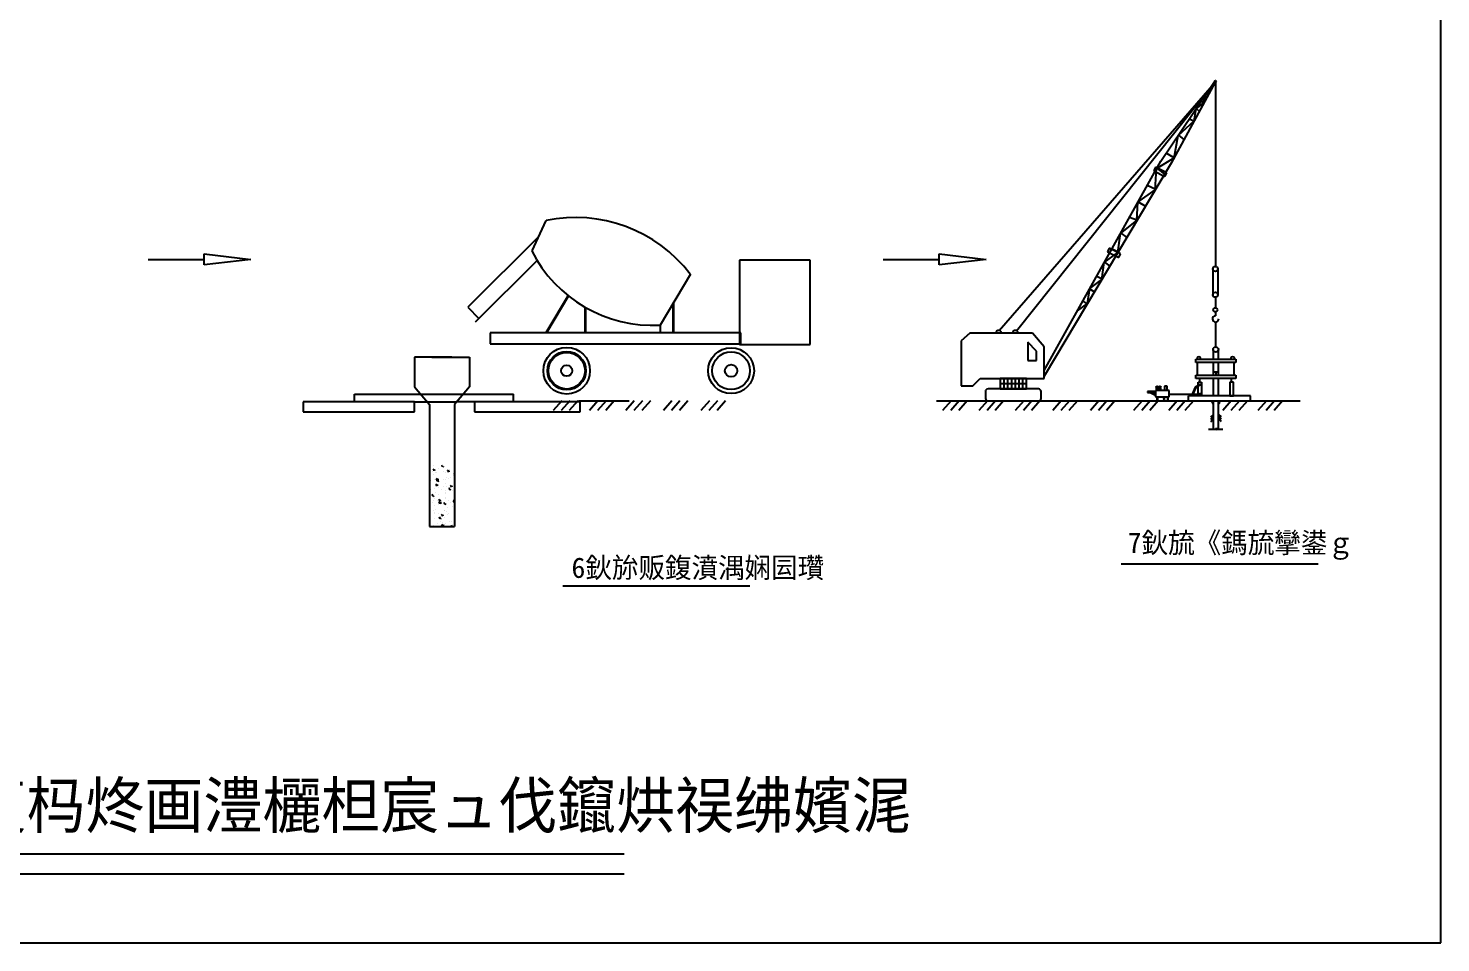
# Model space of a CAD drawing. Header units: metres. Extents: x 0 to 285, y 0 to 202.
# Drawn here: x 129.4 to 285.1, y 0 to 100.8 of the extents above; entities that cross this region are included whole.
import ezdxf

# ---------------------------------------------------------------- set-up
doc = ezdxf.new("R2010")
doc.units = ezdxf.units.M
doc.layers.add(' ', color=7, linetype='Continuous')

msp = doc.modelspace()

# ---------------------------------------------------------------- linework, layer by layer
at = {"layer": ' '}
for p, q in [((249.91, 41.76), (271.61, 41.76)), ((188.34, 39.34), (208.95, 39.34))]:
    msp.add_line(p, q, dxfattribs=at)
for p, q in [((285.12, 0), (285.12, 201.6)), ((236.44, 67.5), (259.71, 94.24)), ((238.37, 67.47), (259.71, 94.24)), ((254.26, 86.17), (260.2, 94.93)), ((260.26, 94.88), (255.39, 85.92)), ((259.17, 93.41), (259.66, 93.79)), ((259.64, 93.74), (259.46, 93.85)), ((259.66, 93.79), (259.82, 94.38)), ((259.82, 94.38), (259.93, 94.28)), ((260.28, 94.87), (260.28, 74.55)), ((257.94, 90.62), (258.15, 91.91)), ((258.15, 91.91), (259, 92.57)), ((258.18, 91.95), (258.51, 91.67)), ((259, 92.57), (258.71, 92.74)), ((259, 92.57), (259.17, 93.41)), ((259.17, 93.41), (259.35, 93.22)), ((256.18, 89), (257.94, 90.62)), ((257.9, 90.58), (257.39, 90.8)), ((255.72, 86.52), (256.18, 89)), ((256.2, 89.03), (256.81, 88.53)), ((241.42, 63.09), (254.26, 86.17)), ((255.39, 85.92), (241.42, 62.46)), ((253.8, 85.34), (255.72, 86.52)), ((255.72, 86.54), (254.85, 87.04)), ((253.68, 85.49), (253.48, 85.08)), ((253.48, 85.08), (254.72, 84.46)), ((253.65, 83), (253.8, 85.34)), ((254.93, 84.87), (253.68, 85.49)), ((253.83, 85.39), (254.69, 84.74)), ((254.72, 84.46), (254.93, 84.87)), ((251.73, 81.63), (253.65, 83)), ((253.66, 83.07), (252.76, 83.49)), ((251.63, 79.61), (251.73, 81.63)), ((251.76, 81.68), (252.57, 81.19)), ((186.5, 79.62), (184.93, 76.27)), ((249.82, 78.19), (251.63, 79.61)), ((251.63, 79.67), (250.8, 79.95)), ((249.54, 76.09), (249.82, 78.19)), ((249.84, 78.24), (250.52, 77.75)), ((185.66, 77.82), (177.87, 70.07)), ((248.59, 76.58), (248.39, 76.16)), ((249.84, 75.96), (248.59, 76.58)), ((249.58, 76.12), (248.89, 76.45)), ((142.65, 75.33), (148.81, 75.33)), ((148.81, 75.93), (153.98, 75.33)), ((148.81, 74.72), (148.81, 75.93)), ((153.98, 75.33), (148.81, 74.72)), ((185.52, 75.21), (178.7, 68.42)), ((215.6, 75.23), (207.82, 75.23)), ((207.82, 75.23), (207.82, 65.93)), ((215.6, 65.93), (215.6, 75.23)), ((223.67, 75.33), (229.83, 75.33)), ((229.83, 75.93), (235, 75.33)), ((229.83, 74.72), (229.83, 75.93)), ((235, 75.33), (229.83, 74.72)), ((247.75, 73.11), (248.04, 74.99)), ((248.04, 74.99), (249.53, 76.09)), ((248.06, 75.03), (248.64, 74.6)), ((248.39, 76.16), (249.63, 75.54)), ((249.63, 75.54), (249.84, 75.96)), ((202.41, 73.7), (199.09, 68.08)), ((247.76, 73.17), (247.17, 73.44)), ((260.01, 74.28), (260.01, 71.43)), ((260.54, 74.28), (260.54, 71.43)), ((246.18, 70.46), (246.44, 72.13)), ((246.42, 72.09), (246.95, 71.76)), ((246.44, 72.13), (247.75, 73.11)), ((177.87, 70.07), (179.11, 68.83)), ((188.93, 71.34), (186.5, 67.22)), ((188.97, 71.31), (186.56, 67.22)), ((190.79, 70.07), (190.79, 67.22)), ((190.85, 70.07), (190.85, 67.22)), ((200.48, 70.55), (200.48, 67.22)), ((200.54, 70.55), (200.54, 67.22)), ((245.07, 69.67), (246.18, 70.46)), ((246.15, 70.42), (245.68, 70.75)), ((260.28, 71.16), (260.28, 70)), ((260.28, 69.53), (260.28, 69.11)), ((207.98, 67.22), (180.35, 67.22)), ((180.35, 67.22), (180.35, 66.03)), ((199.09, 68.08), (199.09, 67.22)), ((207.98, 66.03), (207.98, 67.22)), ((233.2, 67.18), (232.27, 66.37)), ((240.14, 67.18), (233.2, 67.18)), ((241.42, 65.68), (240.14, 67.18)), ((260.32, 65.68), (260.32, 68.47)), ((180.35, 66.03), (207.98, 66.03)), ((207.82, 65.93), (215.6, 65.93)), ((232.27, 66.37), (232.27, 61.4)), ((240.58, 65.21), (239.62, 66.21)), ((239.62, 66.21), (239.62, 64.18)), ((241.42, 62.21), (241.42, 65.68)), ((260.03, 65.39), (260.03, 64.32)), ((260.61, 64.32), (260.61, 65.39)), ((176.13, 64.57), (172, 64.57)), ((172, 64.57), (172, 61.27)), ((173.93, 64.57), (178.06, 64.57)), ((178.06, 64.57), (178.06, 61.27)), ((239.62, 64.18), (240.58, 64.18)), ((240.58, 64.18), (240.58, 65.21)), ((258.12, 63.95), (258.12, 64.32)), ((258.12, 64.32), (262.52, 64.32)), ((262.52, 63.95), (258.12, 63.95)), ((258.3, 62.57), (258.3, 63.95)), ((260.03, 63.95), (260.03, 62.57)), ((260.61, 62.57), (260.61, 63.95)), ((262.34, 62.57), (262.34, 63.95)), ((262.52, 64.32), (262.52, 63.95)), ((258.12, 62.2), (258.12, 62.57)), ((258.12, 62.57), (262.52, 62.57)), ((260.03, 62.92), (260.61, 62.92)), ((260.32, 62.92), (260.32, 62.57)), ((262.52, 62.57), (262.52, 62.2)), ((172, 61.27), (173.66, 59.34)), ((178.06, 61.27), (176.41, 59.34)), ((232.27, 61.4), (233.55, 61.4)), ((233.55, 61.4), (234.36, 62.21)), ((234.36, 62.21), (241.42, 62.21)), ((234.93, 60.76), (234.93, 60.01)), ((240.78, 61.05), (235.22, 61.05)), ((236.56, 62.21), (236.56, 61.05)), ((239.45, 62.21), (236.56, 62.21)), ((239.45, 61.63), (236.56, 61.63)), ((236.56, 61.05), (239.45, 61.05)), ((236.99, 61.05), (236.99, 62.21)), ((237.41, 61.05), (237.41, 62.21)), ((237.83, 61.05), (237.83, 62.21)), ((238.24, 61.05), (238.24, 62.21)), ((238.67, 61.05), (238.67, 62.21)), ((239.06, 61.05), (239.06, 62.21)), ((239.45, 61.05), (239.45, 62.21)), ((241.07, 60.01), (241.07, 60.76)), ((252.79, 60.76), (252.79, 60.67)), ((253.67, 60.76), (252.79, 60.76)), ((253.67, 60.86), (253.67, 60.17)), ((255.17, 60.86), (253.67, 60.86)), ((253.96, 61.14), (253.77, 61.14)), ((253.77, 61.14), (253.77, 60.86)), ((253.96, 60.86), (253.96, 61.14)), ((254.07, 61.14), (254.07, 60.86)), ((254.26, 61.14), (254.07, 61.14)), ((254.26, 60.86), (254.26, 61.14)), ((254.67, 61.36), (254.67, 60.86)), ((254.98, 61.36), (254.67, 61.36)), ((254.98, 60.86), (254.98, 61.36)), ((255.17, 60.17), (255.17, 60.86)), ((258.05, 61.23), (257.72, 60.48)), ((258.13, 61.22), (257.8, 60.47)), ((258.57, 61.51), (258.05, 61.23)), ((262.52, 62.2), (258.12, 62.2)), ((258.61, 61.48), (258.13, 61.22)), ((258.38, 60.3), (258.38, 61.81)), ((258.38, 61.81), (258.76, 61.81)), ((258.57, 61.81), (258.57, 62.2)), ((258.76, 61.81), (258.76, 60.3)), ((260.03, 62.2), (260.03, 60.3)), ((260.61, 60.3), (260.61, 62.2)), ((262.26, 61.81), (261.89, 61.81)), ((261.89, 61.81), (261.89, 60.3)), ((262.07, 61.81), (262.07, 62.2)), ((262.26, 60.3), (262.26, 61.81)), ((172, 59.62), (159.73, 59.62)), ((159.73, 59.62), (159.73, 58.52)), ((165.4, 59.62), (165.4, 60.48)), ((165.4, 60.48), (182.92, 60.48)), ((172, 59.62), (176.64, 59.62)), ((172, 58.52), (172, 59.62)), ((173.66, 59.34), (173.66, 45.87)), ((176.41, 59.34), (176.41, 45.87)), ((178.61, 59.62), (176.64, 59.62)), ((190.25, 59.62), (178.61, 59.62)), ((178.61, 59.62), (178.61, 58.52)), ((182.92, 59.62), (182.92, 60.48)), ((188.23, 59.72), (187.29, 58.68)), ((189.12, 59.72), (188.18, 58.68)), ((190.01, 59.72), (189.07, 58.68)), ((190.09, 59.72), (195.65, 59.72)), ((190.25, 58.52), (190.25, 59.62)), ((192.23, 59.72), (191.3, 58.68)), ((193.12, 59.72), (192.19, 58.68)), ((194.01, 59.72), (193.08, 58.68)), ((196.23, 59.72), (195.3, 58.68)), ((197.12, 59.72), (196.19, 58.68)), ((198.01, 59.72), (197.08, 58.68)), ((200.37, 59.72), (199.44, 58.68)), ((201.26, 59.72), (200.33, 58.68)), ((202.15, 59.72), (201.22, 58.68)), ((204.51, 59.72), (203.57, 58.68)), ((205.4, 59.72), (204.46, 58.68)), ((206.29, 59.72), (205.35, 58.68)), ((229.53, 59.72), (269.62, 59.72)), ((231.15, 59.72), (230.22, 58.68)), ((232.04, 59.72), (231.11, 58.68)), ((232.93, 59.72), (232, 58.68)), ((233.01, 59.72), (238.57, 59.72)), ((235.16, 59.72), (234.22, 58.68)), ((236.05, 59.72), (235.11, 58.68)), ((236.94, 59.72), (236, 58.68)), ((239.16, 59.72), (238.23, 58.68)), ((240.05, 59.72), (239.12, 58.68)), ((240.94, 59.72), (240, 58.68)), ((243.3, 59.72), (242.36, 58.68)), ((244.19, 59.72), (243.25, 58.68)), ((245.08, 59.72), (244.14, 58.68)), ((247.43, 59.72), (246.5, 58.68)), ((248.32, 59.72), (247.39, 58.68)), ((249.21, 59.72), (248.28, 58.68)), ((252.2, 59.72), (251.27, 58.68)), ((253.09, 59.72), (252.16, 58.68)), ((252.79, 60.67), (253.67, 60.67)), ((253.67, 60.32), (253.01, 60.67)), ((253.98, 59.72), (253.05, 58.68)), ((253.67, 60.17), (255.17, 60.17)), ((253.83, 60.17), (253.83, 59.72)), ((253.83, 59.72), (253.92, 59.72)), ((253.92, 59.72), (253.92, 60.17)), ((256.07, 59.72), (255.14, 58.68)), ((255.17, 60.55), (255.21, 60.55)), ((255.21, 60.43), (255.17, 60.43)), ((255.21, 60.55), (255.21, 60.43)), ((255.21, 60.49), (258.39, 60.49)), ((256.96, 59.72), (256.03, 58.68)), ((257.85, 59.72), (256.92, 58.68)), ((264.15, 60.3), (257.32, 60.3)), ((257.32, 59.72), (257.32, 60.3)), ((258.37, 60.51), (258.57, 60.51)), ((258.76, 60.3), (258.38, 60.3)), ((259.89, 59.72), (259.89, 59.65)), ((259.89, 59.69), (259.92, 59.72)), ((259.89, 59.65), (259.99, 59.42)), ((259.9, 59.69), (259.9, 59.69)), ((259.9, 59.65), (259.91, 59.66)), ((259.9, 59.65), (259.91, 59.65)), ((259.91, 59.68), (259.91, 59.68)), ((259.91, 59.65), (259.91, 59.66)), ((259.91, 59.66), (259.91, 59.66)), ((259.92, 59.59), (260.03, 59.7)), ((259.93, 59.62), (259.94, 59.63)), ((259.93, 59.62), (259.94, 59.62)), ((259.94, 59.69), (259.94, 59.69)), ((259.94, 59.66), (259.94, 59.66)), ((259.94, 59.62), (259.94, 59.63)), ((259.94, 59.63), (259.94, 59.63)), ((259.95, 59.58), (259.95, 59.58)), ((259.96, 59.71), (259.96, 59.71)), ((259.96, 59.62), (259.97, 59.62)), ((259.96, 59.62), (259.97, 59.61)), ((259.96, 59.6), (259.96, 59.6)), ((259.96, 59.5), (260.03, 59.57)), ((259.96, 59.53), (259.96, 59.53)), ((259.96, 59.51), (259.96, 59.51)), ((259.96, 59.5), (259.96, 59.5)), ((259.96, 59.49), (259.96, 59.49)), ((259.96, 59.49), (259.96, 59.49)), ((259.97, 59.7), (259.97, 59.7)), ((259.97, 59.65), (259.97, 59.65)), ((259.97, 59.61), (259.97, 59.62)), ((259.97, 59.61), (259.97, 59.61)), ((259.97, 59.6), (259.97, 59.6)), ((259.97, 59.55), (259.97, 59.55)), ((259.97, 59.48), (259.97, 59.48)), ((259.98, 59.69), (259.98, 59.69)), ((259.98, 59.51), (259.99, 59.51)), ((259.98, 59.51), (259.99, 59.51)), ((259.98, 59.45), (259.98, 59.45)), ((259.99, 59.67), (259.99, 59.67)), ((259.99, 59.64), (259.99, 59.64)), ((259.99, 59.59), (260, 59.6)), ((259.99, 59.59), (260, 59.6)), ((259.99, 59.59), (259.99, 59.59)), ((259.99, 59.51), (259.99, 59.51)), ((259.99, 59.42), (260.03, 59.42)), ((260, 59.68), (260, 59.68)), ((260, 59.5), (260, 59.5)), ((260, 59.42), (260.03, 59.45)), ((260.01, 59.54), (260.01, 59.54)), ((260.01, 59.52), (260.01, 59.52)), ((260.01, 59.48), (260.01, 59.48)), ((260.02, 59.7), (260.03, 59.7)), ((260.02, 59.7), (260.03, 59.69)), ((260.02, 59.65), (260.02, 59.65)), ((260.02, 59.43), (260.02, 59.43)), ((260.03, 59.72), (260.03, 56.63)), ((260.03, 59.69), (260.03, 59.7)), ((260.61, 59.64), (260.7, 59.72)), ((260.61, 56.63), (260.61, 59.72)), ((260.61, 59.51), (260.74, 59.64)), ((260.61, 59.56), (260.62, 59.56)), ((260.61, 59.56), (260.62, 59.55)), ((260.61, 59.56), (260.61, 59.56)), ((260.61, 59.46), (260.61, 59.46)), ((260.61, 59.45), (260.61, 59.46)), ((260.61, 59.45), (260.61, 59.45)), ((260.65, 59.42), (260.61, 59.42)), ((260.62, 59.55), (260.62, 59.56)), ((260.63, 59.67), (260.63, 59.67)), ((260.63, 59.55), (260.63, 59.55)), ((260.63, 59.5), (260.63, 59.5)), ((260.63, 59.5), (260.63, 59.5)), ((260.63, 59.46), (260.63, 59.46)), ((260.63, 59.45), (260.63, 59.45)), ((260.64, 59.72), (260.64, 59.72)), ((260.64, 59.69), (260.64, 59.69)), ((260.64, 59.64), (260.64, 59.64)), ((260.64, 59.64), (260.64, 59.64)), ((260.64, 59.63), (260.64, 59.63)), ((260.64, 59.59), (260.64, 59.59)), ((260.64, 59.46), (260.64, 59.46)), ((260.65, 59.66), (260.66, 59.67)), ((260.65, 59.66), (260.66, 59.66)), ((260.75, 59.65), (260.65, 59.42)), ((260.65, 59.62), (260.65, 59.62)), ((260.65, 59.55), (260.65, 59.55)), ((260.65, 59.42), (260.66, 59.43)), ((260.66, 59.66), (260.66, 59.67)), ((260.66, 59.57), (260.66, 59.57)), ((260.66, 59.48), (260.66, 59.48)), ((260.66, 59.47), (260.66, 59.47)), ((260.67, 59.66), (260.68, 59.67)), ((260.67, 59.66), (260.68, 59.66)), ((260.67, 59.52), (260.67, 59.52)), ((260.68, 59.67), (260.7, 59.68)), ((260.68, 59.66), (260.68, 59.67)), ((260.68, 59.67), (260.7, 59.66)), ((260.68, 59.64), (260.68, 59.64)), ((260.68, 59.61), (260.68, 59.61)), ((260.69, 59.68), (260.69, 59.68)), ((260.69, 59.55), (260.7, 59.56)), ((260.69, 59.55), (260.7, 59.55)), ((260.7, 59.66), (260.7, 59.68)), ((260.7, 59.58), (260.7, 59.58)), ((260.7, 59.55), (260.7, 59.56)), ((260.71, 59.72), (260.71, 59.72)), ((260.71, 59.7), (260.71, 59.7)), ((260.71, 59.65), (260.71, 59.65)), ((260.71, 59.6), (260.71, 59.6)), ((260.71, 59.55), (260.71, 59.55)), ((260.72, 59.62), (260.72, 59.62)), ((260.73, 59.66), (260.73, 59.66)), ((260.75, 59.72), (260.75, 59.65)), ((262.03, 59.72), (261.1, 58.68)), ((261.89, 60.3), (262.26, 60.3)), ((262.92, 59.72), (261.99, 58.68)), ((263.81, 59.72), (262.88, 58.68)), ((264.15, 59.72), (264.15, 60.3)), ((265.91, 59.72), (264.97, 58.68)), ((266.8, 59.72), (265.86, 58.68)), ((267.69, 59.72), (266.75, 58.68)), ((159.73, 58.52), (172, 58.52)), ((178.61, 58.52), (190.25, 58.52)), ((260.04, 58.19), (259.75, 57.93)), ((260.04, 57.94), (259.75, 57.68)), ((260.04, 57.69), (259.75, 57.43)), ((260.62, 58.22), (260.91, 57.96)), ((260.62, 57.97), (260.91, 57.71)), ((260.62, 57.73), (260.91, 57.46)), ((259.52, 56.63), (260.33, 56.63)), ((260.33, 56.49), (260.43, 56.77)), ((260.33, 56.63), (260.33, 56.49)), ((260.43, 56.77), (260.43, 56.63)), ((260.43, 56.63), (261.09, 56.63)), ((173.97, 51.99), (173.97, 51.99)), ((174.06, 52.13), (174.17, 52.26)), ((174.06, 52.13), (174.2, 52.12)), ((174.12, 51.58), (174.12, 51.58)), ((174.15, 52.56), (174.15, 52.56)), ((174.24, 52.04), (174.22, 52.18)), ((174.36, 51.89), (174.36, 51.89)), ((174.4, 51.79), (174.4, 51.79)), ((174.69, 52.24), (174.69, 52.24)), ((175, 52.56), (175.11, 52.61)), ((175, 52.56), (175.11, 52.49)), ((175.16, 52.41), (175.2, 52.54)), ((175.16, 51.94), (175.16, 51.94)), ((175.41, 51.8), (175.41, 51.8)), ((175.51, 52.06), (175.51, 52.06)), ((175.66, 51.99), (175.77, 52.12)), ((175.66, 51.99), (175.79, 51.98)), ((175.84, 51.9), (175.81, 52.04)), ((175.81, 51.98), (175.81, 51.98)), ((175.88, 52.19), (175.88, 52.19)), ((176.33, 51.67), (176.41, 51.7)), ((176.33, 51.67), (176.41, 51.62)), ((176.35, 51.89), (176.35, 51.89)), ((176.36, 52.05), (176.36, 52.05)), ((173.82, 50.91), (173.82, 50.91)), ((173.82, 49.98), (173.82, 49.98)), ((174.2, 50.09), (174.2, 50.09)), ((174.25, 51.11), (174.25, 51.11)), ((174.31, 50.41), (174.31, 50.41)), ((174.33, 51.15), (174.33, 51.15)), ((174.37, 50.46), (174.48, 50.59)), ((174.37, 50.46), (174.51, 50.45)), ((174.38, 51.03), (174.55, 51.21)), ((174.38, 51.03), (174.58, 51)), ((174.46, 50.95), (174.62, 51.01)), ((174.46, 50.95), (174.57, 50.88)), ((174.55, 50.37), (174.53, 50.51)), ((174.63, 50.93), (174.6, 51.14)), ((174.62, 50.8), (174.66, 50.93)), ((174.64, 50.22), (174.64, 50.22)), ((174.65, 51.09), (174.65, 51.09)), ((175, 49.93), (175, 49.93)), ((175.19, 50.3), (175.19, 50.3)), ((175.22, 51.1), (175.22, 51.1)), ((175.43, 49.84), (175.43, 49.84)), ((175.44, 51.06), (175.44, 51.06)), ((175.46, 50.58), (175.46, 50.58)), ((175.49, 51.32), (175.49, 51.32)), ((175.5, 50.31), (175.5, 50.31)), ((175.78, 51.17), (175.78, 51.17)), ((175.79, 50.06), (175.94, 50.12)), ((175.79, 50.06), (175.9, 49.98)), ((175.94, 51.31), (175.94, 51.31)), ((175.94, 49.9), (175.99, 50.04)), ((175.97, 50.32), (176.07, 50.45)), ((175.97, 50.32), (176.1, 50.31)), ((176.04, 50.41), (176.04, 50.41)), ((176.15, 50.23), (176.12, 50.37)), ((176.19, 49.88), (176.19, 49.88)), ((173.92, 49.34), (174.07, 49.4)), ((173.92, 49.34), (174.03, 49.27)), ((174.03, 48.54), (174.03, 48.54)), ((174.05, 49.35), (174.05, 49.35)), ((174.08, 49.19), (174.12, 49.32)), ((174.11, 48.77), (174.11, 48.77)), ((174.25, 48.93), (174.25, 48.93)), ((174.28, 49.67), (174.28, 49.67)), ((174.29, 49.68), (174.29, 49.68)), ((174.56, 48.8), (174.56, 48.8)), ((174.61, 49.42), (174.61, 49.42)), ((174.64, 48.28), (174.64, 48.28)), ((174.68, 48.79), (174.79, 48.91)), ((174.68, 48.79), (174.81, 48.77)), ((174.68, 48.5), (174.85, 48.68)), ((174.68, 48.5), (174.87, 48.47)), ((174.86, 48.69), (174.84, 48.83)), ((174.87, 48.65), (174.87, 48.65)), ((174.92, 48.4), (174.9, 48.61)), ((175.25, 48.45), (175.4, 48.51)), ((175.25, 48.45), (175.36, 48.37)), ((175.38, 48.36), (175.38, 48.36)), ((175.4, 48.29), (175.45, 48.43)), ((175.41, 49.1), (175.41, 49.1)), ((175.41, 48.99), (175.41, 48.99)), ((175.45, 49.53), (175.45, 49.53)), ((175.47, 49.63), (175.47, 49.63)), ((175.75, 48.75), (175.75, 48.75)), ((175.94, 48.5), (175.94, 48.5)), ((176.27, 48.84), (176.27, 48.84)), ((176.28, 48.65), (176.38, 48.77)), ((176.28, 48.65), (176.41, 48.64)), ((173.7, 46.9), (173.7, 46.9)), ((174.13, 47.66), (174.13, 47.66)), ((174.17, 46.72), (174.17, 46.72)), ((174.19, 47.28), (174.19, 47.28)), ((174.2, 47.46), (174.2, 47.46)), ((174.22, 48.2), (174.22, 48.2)), ((174.28, 47.78), (174.28, 47.78)), ((174.6, 47.36), (174.6, 47.36)), ((174.7, 46.84), (174.86, 46.9)), ((174.71, 46.84), (174.82, 46.76)), ((174.86, 46.68), (174.91, 46.82)), ((174.99, 47.12), (175.1, 47.24)), ((174.99, 47.12), (175.12, 47.1)), ((175.1, 47.09), (175.1, 47.09)), ((175.17, 47.02), (175.14, 47.16)), ((175.32, 47.61), (175.32, 47.61)), ((175.32, 46.88), (175.32, 46.88)), ((175.35, 47.62), (175.35, 47.62)), ((175.49, 47.5), (175.49, 47.5)), ((175.66, 47.16), (175.66, 47.16)), ((175.69, 47.96), (175.69, 47.96)), ((175.78, 47.31), (175.78, 47.31)), ((176.24, 48.04), (176.24, 48.04)), ((173.66, 45.87), (176.41, 45.87)), ((173.69, 46.53), (173.69, 46.53)), ((174.1, 45.95), (174.1, 45.95)), ((174.14, 45.98), (174.14, 45.98)), ((174.52, 46.21), (174.52, 46.21)), ((174.87, 46.48), (174.87, 46.48)), ((174.97, 45.97), (175.14, 46.15)), ((174.97, 45.97), (175.17, 45.94)), ((175.07, 46.28), (175.07, 46.28)), ((175.21, 45.87), (175.19, 46.08)), ((175.3, 46.14), (175.3, 46.14)), ((175.4, 46.17), (175.4, 46.17)), ((175.91, 46.39), (175.91, 46.39)), ((176.03, 45.94), (176.19, 46)), ((176.03, 45.94), (176.14, 45.87)), ((176.06, 46.43), (176.06, 46.43)), ((176.22, 45.87), (176.23, 45.92)), ((109.27, 9.82), (195.1, 9.82)), ((108.96, 7.58), (195.1, 7.58)), ((0, 0), (285.12, 0))]:
    msp.add_line(p, q)
for centre, radius in [((260.28, 94.96), 0.09), ((260.28, 74.28), 0.27), ((260.28, 71.43), 0.27), ((260.28, 69.77), 0.23), ((188.78, 63.06), 2.57), ((206.9, 63.06), 2.53), ((260.32, 65.39), 0.29), ((188.78, 63.06), 2.12), ((188.78, 63.06), 2.08), ((188.78, 63.06), 2.08), ((188.78, 63.06), 2.02), ((206.9, 63.06), 2.08), ((206.9, 63.06), 2.08), ((188.78, 63.06), 0.62), ((206.9, 63.06), 0.68), ((253.87, 61.25), 0.1), ((254.17, 61.25), 0.1), ((258.59, 61.5), 0.03), ((254.83, 59.94), 0.22), ((258.59, 60.51), 0.03)]:
    msp.add_circle(centre, radius)
for centre, radius, start, end in [((189.72, 63.94), 16.01, 37.59, 101.59), ((198.26, 83.01), 14.94, 206.79, 273.16), ((260.3, 68.77), 0.35, -266.89, 2.75), ((236.39, 67.19), 0.31, -2.23, 182.44), ((238.22, 67.19), 0.31, -2.23, 182.44), ((258.46, 64.39), 0.2, -20.33, 200.33), ((262.18, 64.39), 0.2, -20.33, 200.33), ((235.22, 60.76), 0.29, 90, 180), ((240.78, 60.76), 0.29, 0, 90), ((235.23, 60.01), 0.29, 180, 270), ((240.79, 60.01), 0.29, -90, 0)]:
    msp.add_arc(centre, radius, start, end)

# ---------------------------------------------------------------- texts
for s, height, p in [('7鈥旈《鎷旈攣鍙ｇ', 2.25, (250.61, 42.97)), ('6鈥旀贩鍑濆湡娴囩瓚', 2.25, (189.31, 40.22)), ('鍦颁笅杩炵画澧欐柦宸ュ伐鑹烘祦绋嬪浘', 5, (109.73, 12.65))]:
    msp.add_text(s, height=height).set_placement(p)

doc.saveas('drawing.dxf')
